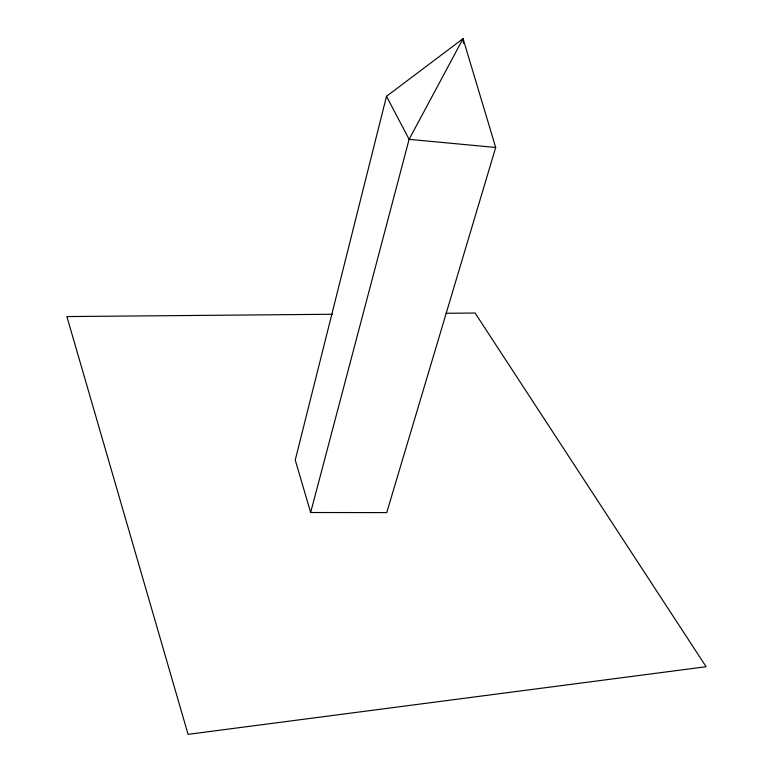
<?xml version="1.0" encoding="UTF-8"?>
<svg xmlns="http://www.w3.org/2000/svg" width="773" height="773" viewBox="0 0 773 773"><rect width="100%" height="100%" fill="white"/><g stroke="black" fill="none" stroke-linecap="round" stroke-linejoin="round"><path stroke-width="1.16" d="M386.5 96.316L295.247 460.041L310.649 512.509L386.722 512.615L495.686 147.469L463.066 38.65L386.5 96.316L409.11 139.343L310.649 512.509M332.583 314.263L66.893 316.572L188.071 734.35L706.107 666.722L475.095 313.026L446.108 313.278M495.686 147.469L409.11 139.343L463.066 38.65L463.52 43.385"/></g></svg>
